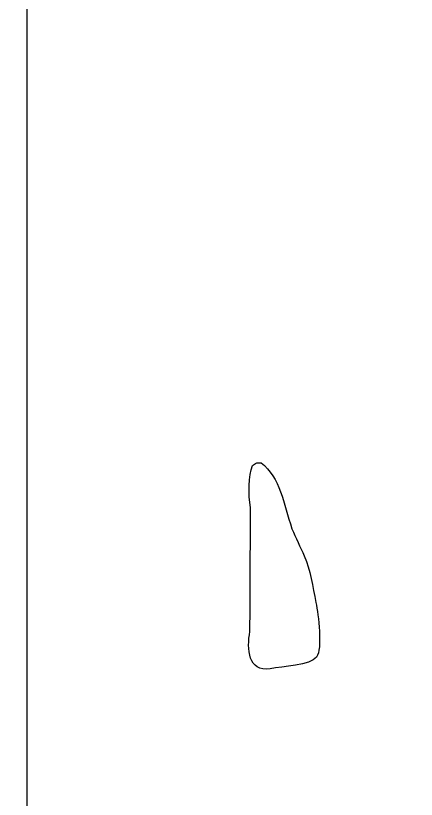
# Model space of a CAD drawing. Header units: centimetres. Extents: x -8.6 to 6.8, y -13.6 to 12.9.
# Drawn here: x -8.556 to -7.709, y 7.372 to 9.029 of the extents above; entities that cross this region are included whole.
import ezdxf

# ---------------------------------------------------------------- set-up
doc = ezdxf.new("R2010")
doc.units = ezdxf.units.CM
doc.header["$MEASUREMENT"] = 0
doc.layers.add('layer 1', color=7, linetype='Continuous')

msp = doc.modelspace()

# ---------------------------------------------------------------- linework, layer by layer
at = {"layer": 'layer 1', "color": 250}
for points, knots in [([(-8.46873, 12.93699), (-6.83087, 12.93626), (-5.16539, 12.93347), (-3.51672, 12.93347), (-3.51672, 12.93347), (-3.11441, 12.93347), (-2.71198, 12.93347), (-2.30967, 12.93347), (-2.30967, 12.93347), (-2.21366, 12.93386), (-2.11761, 12.93425), (-2.0216, 12.93464), (-2.0216, 12.93464), (-1.97231, 12.9414), (-1.92321, 12.93359), (-1.90298, 12.90998), (-1.90298, 12.90998), (-1.88064, 12.8839), (-1.8829, 12.83189), (-1.88994, 12.79138), (-1.88994, 12.79138), (-1.88951, 12.7264), (-1.88908, 12.66141), (-1.88864, 12.59644), (-1.88864, 12.59644), (-1.88864, 12.31464), (-1.88864, 12.03275), (-1.88864, 11.75094), (-1.88864, 11.75094), (-1.88864, 10.65855), (-1.88864, 9.56584), (-1.88864, 8.47345), (-1.88864, 8.47345), (-1.88864, 4.25593), (-1.88864, 0.04032), (-1.88864, -4.16561), (-1.88864, -4.16561), (-1.88864, -6.56336), (-1.88864, -8.95223), (-1.88864, -11.34415), (-1.88864, -11.34415), (-1.88864, -11.90815), (-1.88864, -12.47232), (-1.88864, -13.03632), (-1.88864, -13.03632), (-1.88864, -13.12165), (-1.88864, -13.207), (-1.88864, -13.29232), (-1.88864, -13.29232), (-1.89638, -13.33842), (-1.89374, -13.39634), (-1.88603, -13.44028), (-1.88603, -13.44028), (-1.87483, -13.50417), (-1.89363, -13.55332), (-1.94469, -13.56593), (-1.94469, -13.56593), (-1.98238, -13.57524), (-2.04669, -13.56594), (-2.09199, -13.56593), (-2.09199, -13.56593), (-2.2019, -13.56593), (-2.31186, -13.56593), (-2.42177, -13.56593), (-2.42177, -13.56593), (-2.77846, -13.56593), (-3.13526, -13.56593), (-3.49195, -13.56593), (-3.49195, -13.56593), (-4.64935, -13.56593), (-5.80709, -13.56593), (-6.96449, -13.56593), (-6.96449, -13.56593), (-7.35246, -13.56593), (-7.74055, -13.56593), (-8.12852, -13.56593), (-8.12852, -13.56593), (-8.21758, -13.56593), (-8.30667, -13.56593), (-8.39573, -13.56593), (-8.39573, -13.56593), (-8.44625, -13.566), (-8.49298, -13.57686), (-8.51826, -13.54714), (-8.51826, -13.54714), (-8.54505, -13.51567), (-8.52588, -13.47495), (-8.53391, -13.42737), (-8.53391, -13.42737), (-8.54564, -13.35778), (-8.53261, -13.28807), (-8.5326, -13.21364), (-8.5326, -13.21364), (-8.5326, -12.91657), (-8.5326, -12.61941), (-8.5326, -12.32234), (-8.5326, -12.32234), (-8.5326, -11.1689), (-8.5326, -10.01511), (-8.5326, -8.86166), (-8.5326, -8.86166), (-8.5326, -6.36025), (-8.5326, -3.85808), (-8.5326, -1.35667), (-8.5326, -1.35667), (-8.53347, -1.3234), (-8.53434, -1.29012), (-8.53521, -1.25685), (-8.53521, -1.25685), (-8.53999, -1.2412), (-8.54477, -1.22554), (-8.54955, -1.20988), (-8.54955, -1.20988), (-8.54433, -1.19227), (-8.53912, -1.17465), (-8.53391, -1.15704), (-8.53391, -1.15704), (-8.53347, -1.12768), (-8.53304, -1.09832), (-8.5326, -1.06896), (-8.5326, -1.06896), (-8.5326, -0.96211), (-8.5326, -0.85523), (-8.5326, -0.74838), (-8.5326, -0.74838), (-8.5326, -0.32841), (-8.5326, 0.09168), (-8.5326, 0.51165), (-8.5326, 0.51165), (-8.5326, 1.81461), (-8.5326, 3.11796), (-8.5326, 4.42092), (-8.5326, 4.42092), (-8.5326, 6.58299), (-8.5326, 8.74571), (-8.5326, 10.90779), (-8.5326, 10.90779), (-8.5326, 11.41817), (-8.5326, 11.9287), (-8.5326, 12.43908), (-8.5326, 12.43908), (-8.5326, 12.50601), (-8.5326, 12.57296), (-8.5326, 12.63989), (-8.5326, 12.63989), (-8.53918, 12.67969), (-8.54064, 12.72334), (-8.53391, 12.76319), (-8.53391, 12.76319), (-8.52258, 12.83018), (-8.55587, 12.89751), (-8.50132, 12.9276), (-8.50132, 12.9276), (-8.49046, 12.93073), (-8.47959, 12.93386), (-8.46873, 12.93699)], [0, 0, 0, 0, 0.025, 0.025, 0.025, 0.025, 0.05, 0.05, 0.05, 0.05, 0.075, 0.075, 0.075, 0.075, 0.1, 0.1, 0.1, 0.1, 0.125, 0.125, 0.125, 0.125, 0.15, 0.15, 0.15, 0.15, 0.175, 0.175, 0.175, 0.175, 0.2, 0.2, 0.2, 0.2, 0.225, 0.225, 0.225, 0.225, 0.25, 0.25, 0.25, 0.25, 0.275, 0.275, 0.275, 0.275, 0.3, 0.3, 0.3, 0.3, 0.325, 0.325, 0.325, 0.325, 0.35, 0.35, 0.35, 0.35, 0.375, 0.375, 0.375, 0.375, 0.4, 0.4, 0.4, 0.4, 0.425, 0.425, 0.425, 0.425, 0.45, 0.45, 0.45, 0.45, 0.475, 0.475, 0.475, 0.475, 0.5, 0.5, 0.5, 0.5, 0.525, 0.525, 0.525, 0.525, 0.55, 0.55, 0.55, 0.55, 0.575, 0.575, 0.575, 0.575, 0.6, 0.6, 0.6, 0.6, 0.625, 0.625, 0.625, 0.625, 0.65, 0.65, 0.65, 0.65, 0.675, 0.675, 0.675, 0.675, 0.7, 0.7, 0.7, 0.7, 0.725, 0.725, 0.725, 0.725, 0.75, 0.75, 0.75, 0.75, 0.775, 0.775, 0.775, 0.775, 0.8, 0.8, 0.8, 0.8, 0.825, 0.825, 0.825, 0.825, 0.85, 0.85, 0.85, 0.85, 0.875, 0.875, 0.875, 0.875, 0.9, 0.9, 0.9, 0.9, 0.925, 0.925, 0.925, 0.925, 0.95, 0.95, 0.95, 0.95, 1, 1, 1, 1]), ([(-8.04639, 8.08358), (-8.04944, 8.08162), (-8.05248, 8.07967), (-8.05552, 8.07771), (-8.05552, 8.07771), (-8.06339, 8.05532), (-8.06444, 8.01632), (-8.05943, 7.98846), (-8.05943, 7.98846), (-8.05987, 7.90118), (-8.0603, 7.81387), (-8.06073, 7.72659), (-8.06073, 7.72659), (-8.06745, 7.69005), (-8.06451, 7.63972), (-8.01772, 7.64791), (-8.01772, 7.64791), (-7.99205, 7.65241), (-7.93312, 7.65526), (-7.91996, 7.67257), (-7.91996, 7.67257), (-7.90717, 7.68939), (-7.91621, 7.76288), (-7.92126, 7.78766), (-7.92126, 7.78766), (-7.92824, 7.82191), (-7.93309, 7.85678), (-7.94603, 7.8863), (-7.94603, 7.8863), (-7.95471, 7.90548), (-7.96341, 7.92466), (-7.9721, 7.94384), (-7.9721, 7.94384), (-7.98989, 7.99827), (-7.99647, 8.05108), (-8.03727, 8.08358), (-8.03727, 8.08358), (-8.04031, 8.08358), (-8.04335, 8.08358), (-8.04639, 8.08358)], [0, 0, 0, 0, 0.0909091, 0.0909091, 0.0909091, 0.0909091, 0.1818182, 0.1818182, 0.1818182, 0.1818182, 0.2727273, 0.2727273, 0.2727273, 0.2727273, 0.3636364, 0.3636364, 0.3636364, 0.3636364, 0.4545455, 0.4545455, 0.4545455, 0.4545455, 0.5454545, 0.5454545, 0.5454545, 0.5454545, 0.6363636, 0.6363636, 0.6363636, 0.6363636, 0.7272727, 0.7272727, 0.7272727, 0.7272727, 0.8181818, 0.8181818, 0.8181818, 0.8181818, 1, 1, 1, 1])]:
    msp.add_open_spline(points, degree=3, knots=knots, dxfattribs=at)

doc.saveas('drawing.dxf')
